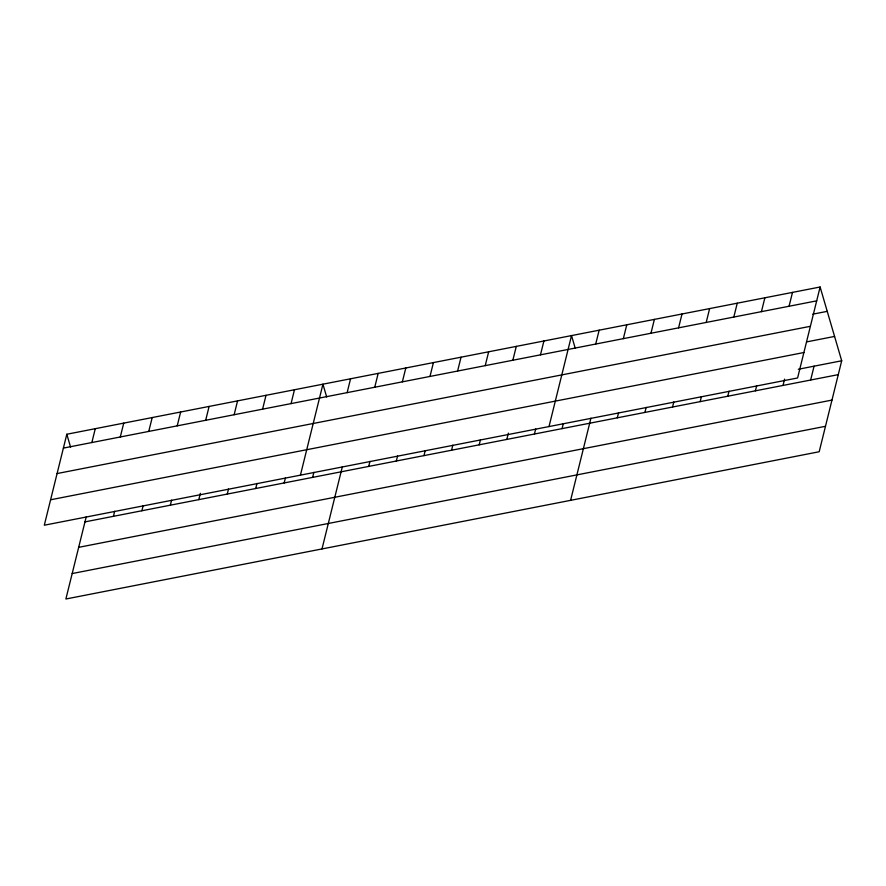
<?xml version="1.0" encoding="UTF-8"?>
<svg xmlns="http://www.w3.org/2000/svg" width="886" height="886" viewBox="0 0 886 886"><rect width="100%" height="100%" fill="white"/><g stroke="black" fill="none" stroke-linecap="round" stroke-linejoin="round"><path stroke-width="1.33" d="M66.815 434.251L44.3 525.221L797.599 377.968L820.115 286.998L66.815 434.251L70.559 447.065M91.845 442.546L95.267 428.691M86.219 516.848L65.885 599.002L819.185 451.749L841.7 360.779L820.115 286.998M120.297 436.986L123.73 423.131M113.43 516.316L114.671 511.277M148.759 431.416L152.193 417.561M141.882 510.757L143.133 505.718M177.222 425.856L180.644 412.001M170.345 505.197L171.585 500.158M205.674 420.296L209.107 406.441M198.796 499.638L200.358 493.336M234.137 414.737L237.559 400.871M227.259 494.067L228.51 489.028M262.588 409.166L266.021 395.311M255.722 488.507L256.962 483.468M291.051 403.606L294.473 389.751M284.173 482.948L285.425 477.908M300.42 475.162L322.936 384.192L326.69 396.994M312.636 477.377L313.877 472.338M347.124 392.642L350.557 378.787M322.006 548.932L342.339 466.778M374.745 387.248L378.178 373.383M368.709 466.424L369.96 461.385M402.366 381.844L405.799 367.989M396.33 461.019L397.581 455.98M429.987 376.45L433.42 362.584M423.951 455.625L425.202 450.586M457.608 371.046L461.041 357.191M451.572 450.221L452.824 445.182M485.229 365.652L488.662 351.786M479.193 444.827L480.445 439.788M512.85 360.248L516.283 346.393M506.814 439.423L508.376 433.121M540.471 354.854L543.904 340.988M534.435 434.029L535.687 428.99M549.01 426.565L571.525 335.595L575.28 348.408M562.056 428.625L563.308 423.586M595.713 344.056L599.146 330.19M570.595 500.346L590.929 418.192M623.334 338.651L626.767 324.797M617.298 417.827L618.55 412.787M650.955 333.247L654.389 319.392M644.919 412.422L646.171 407.383M678.576 327.853L682.01 313.998M672.54 407.028L673.792 401.989M706.197 322.449L709.631 308.594M700.162 401.624L701.413 396.585M733.818 317.055L737.252 303.2M727.783 396.23L729.034 391.191M761.439 311.65L764.873 297.796M755.404 390.826L756.655 385.787M789.061 306.257L792.494 292.402M783.025 385.432L784.586 379.13M810.646 380.028L814.079 366.173M63.382 448.106L816.682 300.852M812.772 314.176L827.236 311.351M57.092 473.556L810.391 326.303M806.958 341.83L834.579 336.425M50.602 499.782L803.901 352.528M798.297 369.263L841.7 360.779M84.967 521.887L838.267 374.634M78.666 547.338L831.976 400.084M72.187 573.552L825.486 426.299"/></g></svg>
